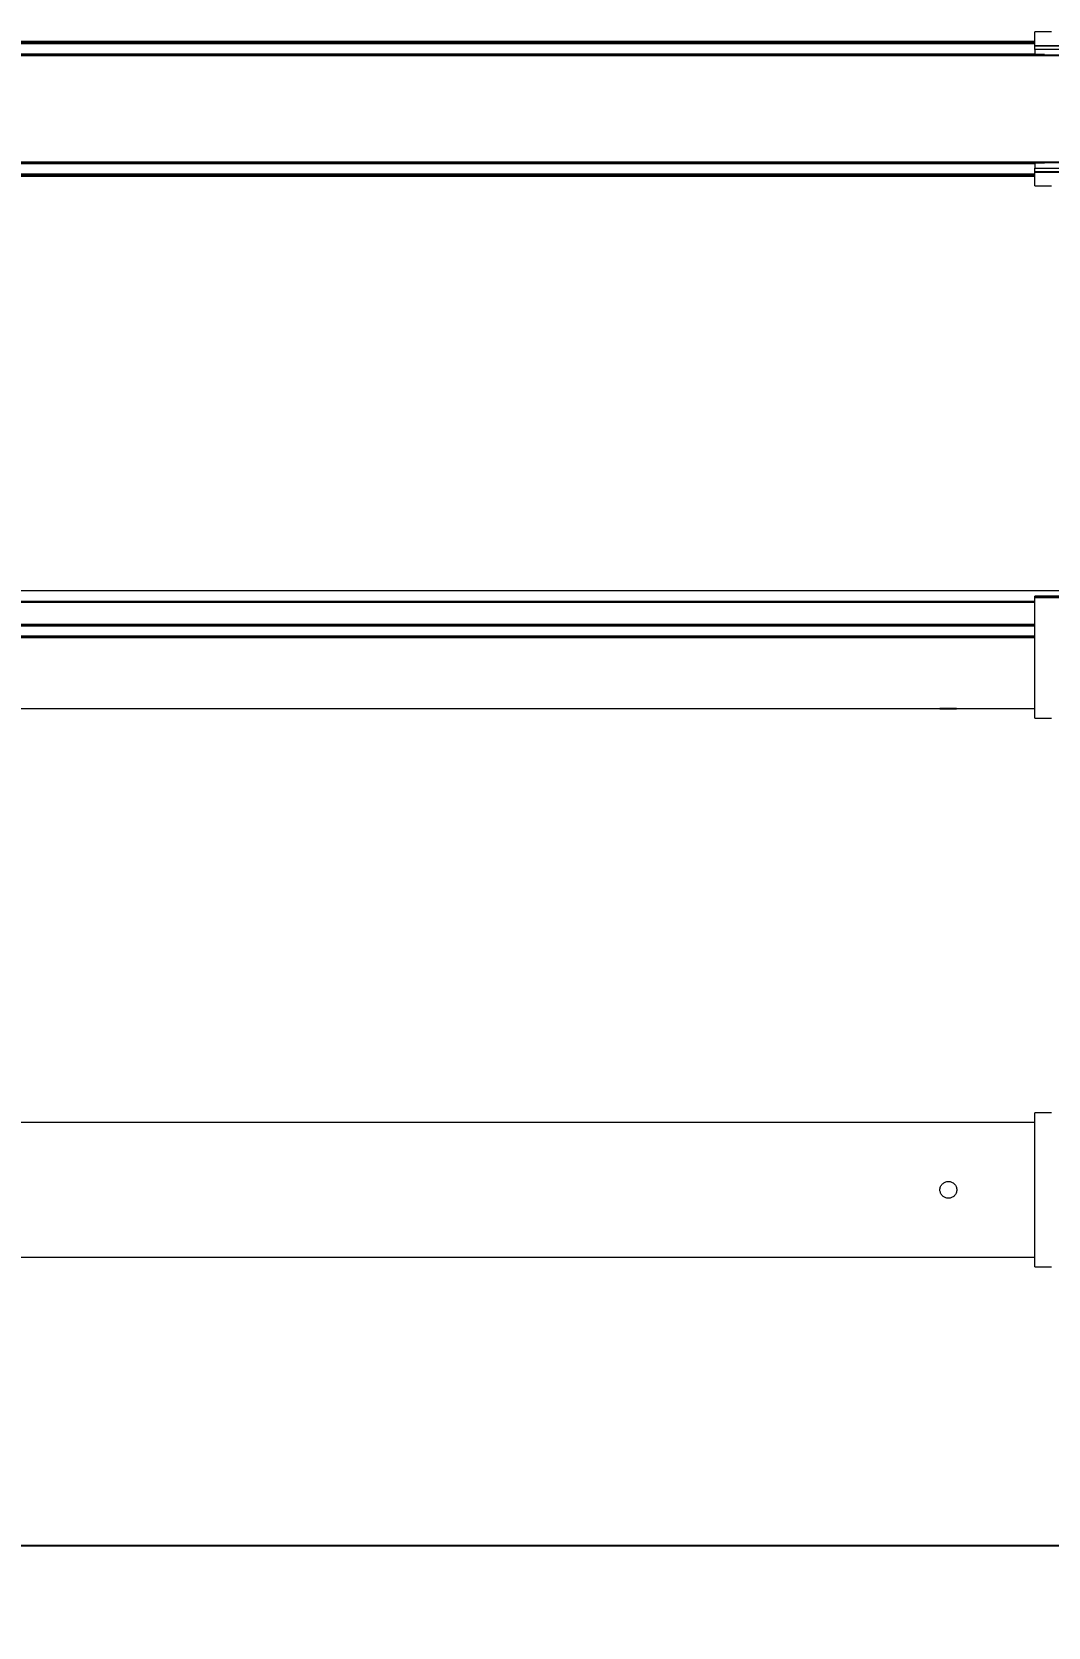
# Model space of a CAD drawing. Header units: inches. Extents: x -5.1 to 56, y 0.9 to 13.9.
# Drawn here: x 42.32 to 50.52, y 0.86 to 13.74 of the extents above; entities that cross this region are included whole.
import ezdxf

# ---------------------------------------------------------------- set-up
doc = ezdxf.new("R2010")
doc.units = ezdxf.units.IN
doc.header["$MEASUREMENT"] = 0
doc.layers.add('DIMENSIONS', color=6, linetype='Continuous')
doc.styles.get("Standard").update_dxf_attribs({"font": 'Arial.ttf'})
doc.dimstyles.new('Big 1IN', dxfattribs={"dimtxt": 1, "dimasz": 1, "dimexe": 0.18, "dimexo": 0.0625, "dimgap": 0.09, "dimtad": 0, "dimtih": 1, "dimtoh": 1, "dimzin": 0, "dimdsep": 46, "dimlunit": 3, "dimtxsty": 'Standard', "dimcen": 0.5, "dimadec": 0, "dimazin": 0, "dimtfac": 1, "dimtofl": 0, "dimtmove": 0, "dimatfit": 3, "dimfxl": 1, "dimtolj": 1, "dimtzin": 0, "dimarcsym": 0})

# ---------------------------------------------------------------- blocks, each defined once
blk = doc.blocks.new('*D15')
at = {"layer": 'Defpoints', "color": 0, "transparency": 16777216}
for p in [(3.856, 3.913), (51.848, 3.913), (51.848, 1.52)]:
    blk.add_point(p, dxfattribs=at)
at = {"layer": 'DIMENSIONS', "color": 0, "lineweight": -2, "transparency": 16777216}
for p, q in [((3.856, 3.85), (3.856, 1.34)), ((51.848, 3.85), (51.848, 1.34)), ((4.856, 1.52), (25.129, 1.52)), ((50.848, 1.52), (30.575, 1.52))]:
    blk.add_line(p, q, dxfattribs=at)
at = {"layer": 'DIMENSIONS', "color": 0, "transparency": 16777216}
for points in [[(4.856, 1.686), (4.856, 1.353), (3.856, 1.52)], [(50.848, 1.686), (50.848, 1.353), (51.848, 1.52)]]:
    blk.add_solid(points, dxfattribs=at)
at = {"layer": 'DIMENSIONS', "color": 0, "transparency": 16777216, "insert": (27.852, 1.52), "char_height": 1, "attachment_point": 5}
blk.add_mtext('\\A1;3\'-11.99"', dxfattribs=at)

msp = doc.modelspace()

# ---------------------------------------------------------------- linework, layer by layer
at = {"color": 7, "linetype": 'Continuous', "lineweight": 15}
for p, q in [((45.232, 13.662), (40.049, 13.662)), ((50.413, 13.662), (45.232, 13.662)), ((50.548, 13.74), (50.413, 13.74)), ((50.413, 13.629), (50.413, 13.74)), ((45.232, 13.645), (28.657, 13.645)), ((45.232, 13.553), (28.657, 13.553)), ((50.413, 13.645), (45.232, 13.645)), ((51.712, 13.553), (45.232, 13.553)), ((50.413, 13.629), (51.802, 13.629)), ((50.413, 13.628), (50.413, 13.629)), ((50.413, 13.628), (51.712, 13.628)), ((50.413, 13.598), (50.413, 13.628)), ((51.712, 13.598), (50.413, 13.598)), ((50.413, 13.598), (50.413, 13.558)), ((50.49, 13.558), (50.413, 13.558)), ((50.49, 13.553), (50.49, 13.558)), ((28.657, 12.686), (45.232, 12.686)), ((45.232, 12.686), (51.712, 12.686)), ((50.49, 12.681), (50.413, 12.681)), ((50.413, 12.681), (50.413, 12.64)), ((50.413, 12.64), (51.712, 12.64)), ((50.413, 12.611), (50.413, 12.64)), ((50.49, 12.686), (50.49, 12.681)), ((28.657, 12.594), (45.232, 12.594)), ((40.049, 12.576), (45.232, 12.576)), ((45.232, 12.594), (50.413, 12.594)), ((45.232, 12.576), (50.413, 12.576)), ((50.413, 12.609), (50.413, 12.611)), ((51.712, 12.611), (50.413, 12.611)), ((50.413, 12.609), (51.802, 12.609)), ((50.413, 12.498), (50.413, 12.609)), ((50.413, 12.498), (50.548, 12.498)), ((45.232, 9.229), (28.657, 9.229)), ((51.712, 9.229), (45.232, 9.229)), ((51.712, 9.186), (50.413, 9.186)), ((50.413, 9.178), (50.413, 9.186)), ((51.712, 9.178), (50.413, 9.178)), ((50.413, 9.175), (50.413, 9.178)), ((50.413, 8.201), (50.413, 9.175)), ((50.413, 9.175), (51.802, 9.175)), ((45.232, 9.137), (28.657, 9.137)), ((50.413, 9.137), (45.232, 9.137)), ((45.232, 8.95), (28.657, 8.95)), ((50.413, 8.95), (45.232, 8.95)), ((40.049, 8.857), (45.232, 8.857)), ((45.232, 8.857), (50.413, 8.857)), ((40.146, 8.278), (45.232, 8.278)), ((45.232, 8.278), (49.646, 8.278)), ((49.781, 8.278), (50.413, 8.278)), ((50.413, 8.201), (50.548, 8.201)), ((45.232, 4.936), (40.593, 4.936)), ((50.413, 4.936), (45.232, 4.936)), ((50.548, 5.014), (50.413, 5.014)), ((50.413, 3.772), (50.413, 5.014)), ((40.593, 3.85), (45.232, 3.85)), ((45.232, 3.85), (50.413, 3.85)), ((50.413, 3.772), (50.548, 3.772))]:
    msp.add_line(p, q, dxfattribs=at)
at = {"color": 8, "linetype": 'Continuous', "lineweight": 15}
for p, q in [((40.049, 13.662), (45.232, 13.662)), ((45.232, 13.654), (40.049, 13.654)), ((45.232, 13.662), (50.413, 13.662)), ((50.413, 13.654), (45.232, 13.654)), ((45.232, 13.645), (28.657, 13.645)), ((28.657, 13.564), (45.232, 13.564)), ((45.232, 13.548), (28.657, 13.548)), ((50.413, 13.645), (45.232, 13.645)), ((45.232, 13.564), (50.413, 13.564)), ((51.712, 13.548), (45.232, 13.548)), ((28.657, 12.69), (45.232, 12.69)), ((45.232, 12.674), (28.657, 12.674)), ((45.232, 12.69), (51.712, 12.69)), ((50.413, 12.674), (45.232, 12.674)), ((28.657, 12.594), (45.232, 12.594)), ((40.049, 12.584), (45.232, 12.584)), ((45.232, 12.577), (40.049, 12.577)), ((45.232, 12.594), (50.413, 12.594)), ((45.232, 12.584), (50.413, 12.584)), ((50.413, 12.577), (45.232, 12.577)), ((28.657, 9.145), (45.232, 9.145)), ((45.232, 9.145), (50.413, 9.145)), ((45.232, 9.133), (28.657, 9.133)), ((50.413, 9.133), (45.232, 9.133)), ((28.657, 8.959), (45.232, 8.959)), ((45.232, 8.942), (28.657, 8.942)), ((45.232, 8.959), (50.413, 8.959)), ((50.413, 8.942), (45.232, 8.942)), ((40.049, 8.864), (45.232, 8.864)), ((45.232, 8.849), (40.049, 8.849)), ((45.232, 8.864), (50.413, 8.864)), ((50.413, 8.849), (45.232, 8.849))]:
    msp.add_line(p, q, dxfattribs=at)
msp.add_line((49.646, 8.278), (49.781, 8.278))
at = {"color": 7, "linetype": 'Continuous', "lineweight": 15}
msp.add_open_spline([(49.646, 4.393), (49.646, 4.389), (49.647, 4.384), (49.649, 4.375), (49.65, 4.371), (49.653, 4.363), (49.655, 4.359), (49.66, 4.352), (49.663, 4.348), (49.673, 4.339), (49.68, 4.334), (49.696, 4.327), (49.705, 4.325), (49.719, 4.325), (49.723, 4.326), (49.732, 4.327), (49.736, 4.329), (49.744, 4.332), (49.748, 4.334), (49.756, 4.339), (49.759, 4.342), (49.765, 4.348), (49.768, 4.352), (49.773, 4.359), (49.775, 4.363), (49.779, 4.371), (49.78, 4.375), (49.782, 4.384), (49.782, 4.389), (49.782, 4.402), (49.78, 4.411), (49.774, 4.427), (49.769, 4.435), (49.759, 4.444), (49.756, 4.447), (49.748, 4.452), (49.744, 4.454), (49.736, 4.457), (49.732, 4.459), (49.723, 4.46), (49.719, 4.461), (49.71, 4.461), (49.705, 4.46), (49.697, 4.459), (49.692, 4.457), (49.684, 4.454), (49.68, 4.452), (49.673, 4.447), (49.669, 4.444), (49.66, 4.435), (49.655, 4.427), (49.648, 4.411), (49.646, 4.402), (49.646, 4.393)], degree=3, knots=[0, 0, 0, 0, 0.03125, 0.03125, 0.0625, 0.0625, 0.09375, 0.09375, 0.125, 0.125, 0.1875, 0.1875, 0.25, 0.25, 0.28125, 0.28125, 0.3125, 0.3125, 0.34375, 0.34375, 0.375, 0.375, 0.40625, 0.40625, 0.4375, 0.4375, 0.46875, 0.46875, 0.5, 0.5, 0.5625, 0.5625, 0.625, 0.625, 0.65625, 0.65625, 0.6875, 0.6875, 0.71875, 0.71875, 0.75, 0.75, 0.78125, 0.78125, 0.8125, 0.8125, 0.84375, 0.84375, 0.875, 0.875, 0.9375, 0.9375, 1, 1, 1, 1], dxfattribs=at)

# ---------------------------------------------------------------- dimensions: what is measured, and where the dimension line sits
at = {"layer": 'DIMENSIONS'}
dim = msp.add_linear_dim(base=(51.848, 1.52), p1=(3.856, 3.913), p2=(51.848, 3.913), dimstyle='Big 1IN', dxfattribs=at)
dim.commit()
dim.dimension.update_dxf_attribs({"geometry": '*D15', "text_midpoint": (27.852, 1.52)})

doc.saveas('drawing.dxf')
